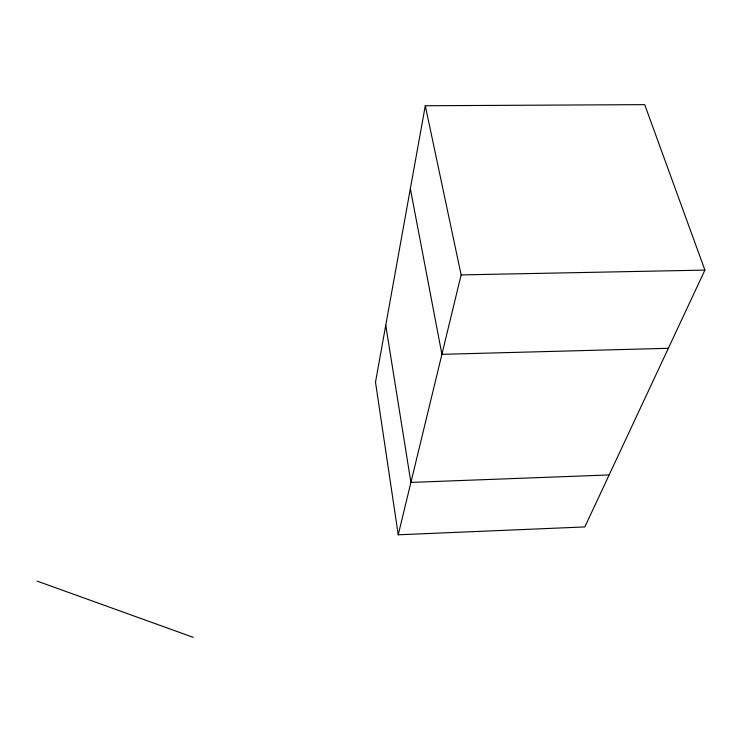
<?xml version="1.0" encoding="UTF-8"?>
<svg xmlns="http://www.w3.org/2000/svg" width="742" height="742" viewBox="0 0 742 742"><rect width="100%" height="100%" fill="white"/><g stroke="black" fill="none" stroke-linecap="round" stroke-linejoin="round"><path stroke-width="1.11" d="M425.296 105.744L375.498 382.167L398.231 534.797L584.835 526.931L704.9 270.097L644.705 104.641L425.296 105.744L461.134 274.911L398.231 534.797M609.136 474.945L410.91 482.411L385.747 325.293M668.338 348.304L441.907 354.333L410.354 188.718M461.134 274.911L704.9 270.097M37.1 581.079L193.282 637.359"/></g></svg>
